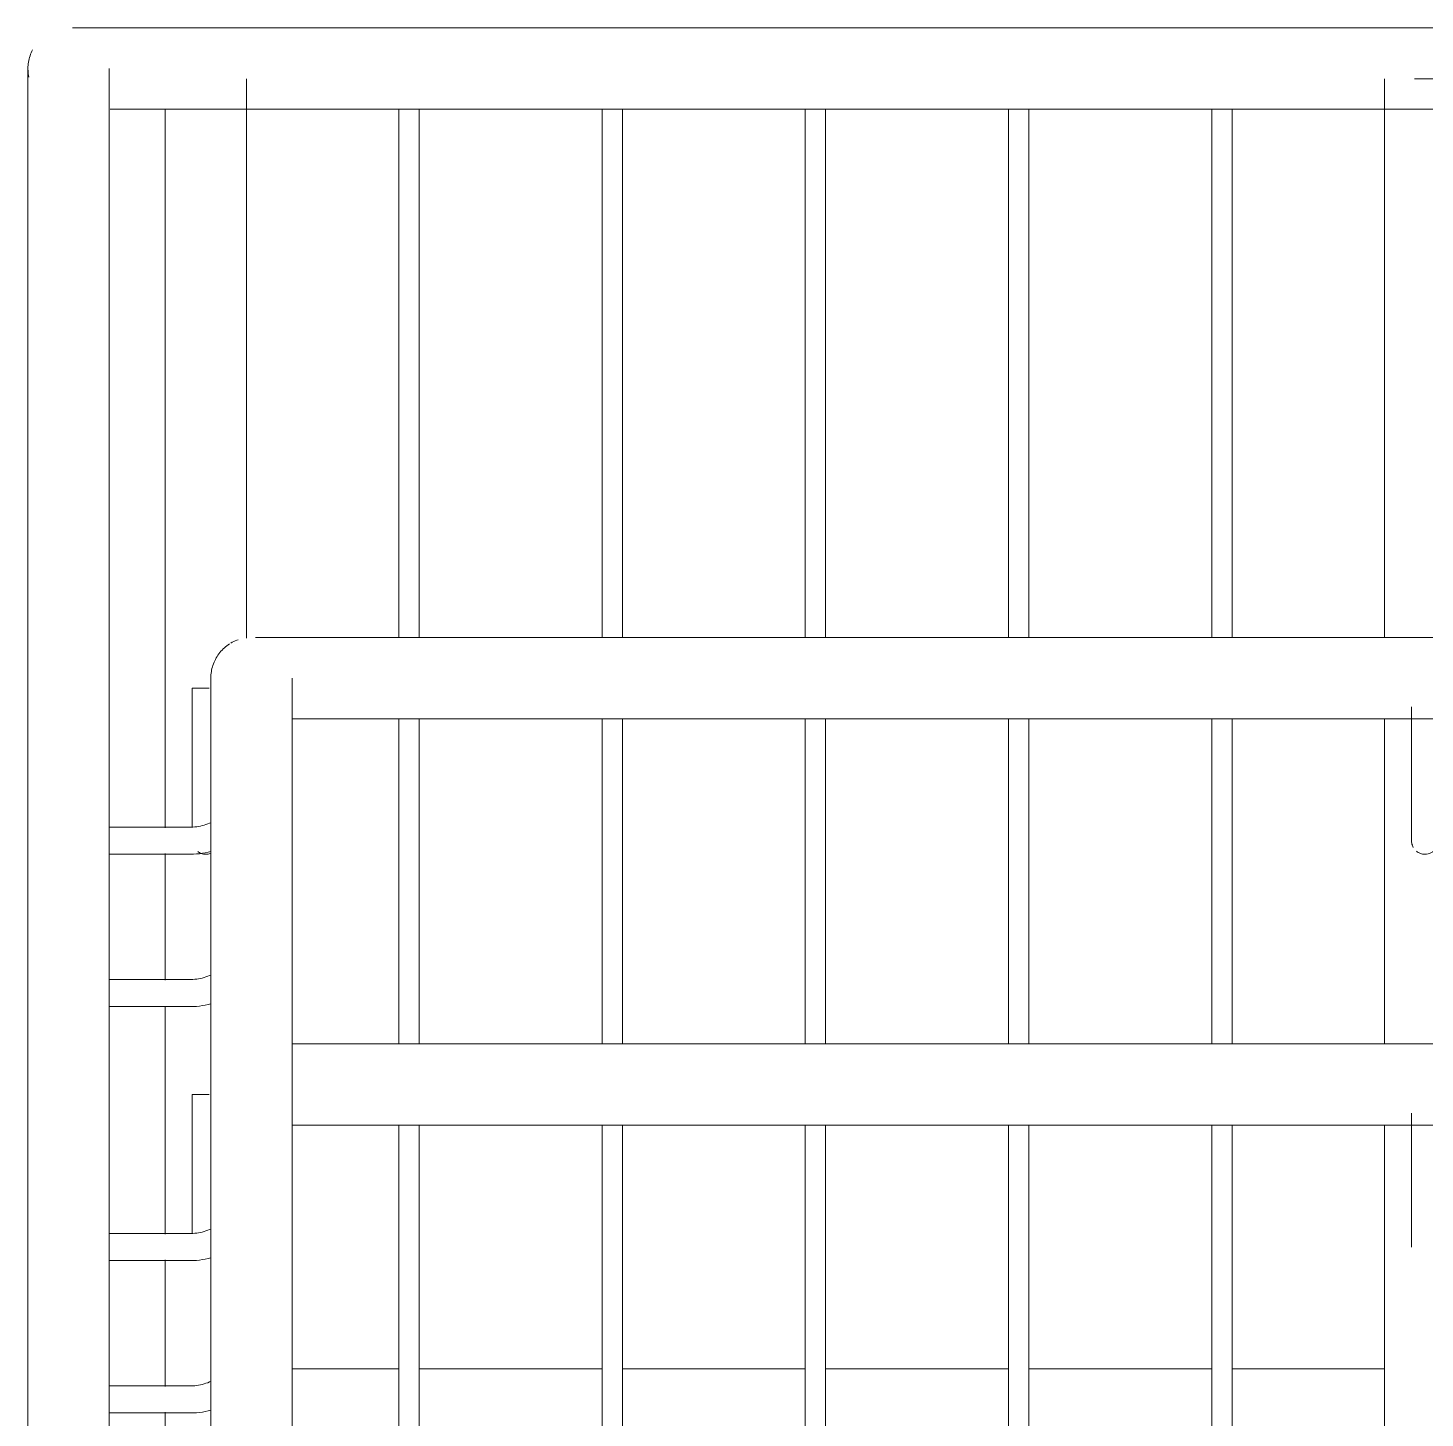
# Model space of a CAD drawing. Header units: millimetres. Extents: x -515342 to 330399, y -224905 to 507333.
# Drawn here: x 76074 to 76761, y 1934 to 2618 of the extents above; entities that cross this region are included whole.
import ezdxf

# ---------------------------------------------------------------- set-up
doc = ezdxf.new("R2010")
doc.units = ezdxf.units.MM
doc.layers.get('0').update_dxf_attribs({"lineweight": 0})
doc.layers.add('Ограждение', color=7, linetype='Continuous', lineweight=0)

# ---------------------------------------------------------------- blocks, each defined once
blk = doc.blocks.new('Тип верхнего поручня - Верхний поручень_Внутренний_-9726612-О_АР_Эскиз_Фасад 12-1 копия 1')
at = {"layer": 'Ограждение'}
for p, q in [((-106507.5, -110), (-106530, -110)), ((-106407.5, -110), (-106497.5, -110)), ((-106307.5, -110), (-106397.5, -110)), ((-106207.5, -110), (-106297.5, -110)), ((-106107.5, -110), (-106197.5, -110)), ((-106022.5, -110), (-106097.5, -110))]:
    blk.add_line(p, q, dxfattribs=at)
at = {"layer": 'Ограждение', "flags": 128}
blk.add_lwpolyline([(-106530, -110), (-106532, -110), (-106534, -110), (-106535.99, -110), (-106537.97, -110), (-106539.93, -110), (-106541.89, -110), (-106543.82, -110), (-106545.73, -110), (-106547.61, -110), (-106549.47, -110), (-106551.3, -110), (-106553.09, -110), (-106554.84, -110), (-106556.56, -110), (-106558.23, -110), (-106559.86, -110)], dxfattribs=at)
blk = doc.blocks.new('Ограждение - АР_Ограждение_Балясина_D40 доп поручень 700_900-V176-О_АР_Эскиз_Фасад 12-1 копия 1')
at = {"layer": 'Ограждение'}
for p, q in [((-106022.5, 525), (-106022.5, 250)), ((-106007.68, 525), (-106002.5, 525)), ((-106002.5, 525), (-105997.32, 525)), ((-105982.5, 250), (-105982.5, 525)), ((-106009.17, 215.86), (-106009.17, 180)), ((-105995.83, 180), (-105995.83, 215.86)), ((-106022.5, 210), (-106022.5, 50)), ((-105982.5, 50), (-105982.5, 210)), ((-106009.17, 15.86), (-106009.17, -20)), ((-105995.83, -20), (-105995.83, 15.86)), ((-106022.5, 10), (-106022.5, -650)), ((-105982.5, -650), (-105982.5, 10))]:
    blk.add_line(p, q, dxfattribs=at)
at = {"layer": 'Ограждение', "flags": 128}
for points in [[(-106009.17, 180), (-106009.17, 178.8), (-106009.17, 177.6), (-106009.17, 176.41), (-106009.17, 175.22), (-106009.17, 174.04), (-106009.17, 172.87), (-106009.17, 171.71), (-106009.17, 170.56), (-106009.17, 169.43), (-106009.17, 168.32), (-106009.17, 167.22), (-106009.17, 166.15), (-106009.17, 165.09), (-106009.17, 164.06), (-106009.17, 163.06), (-106009.17, 162.08), (-106009.17, 161.14), (-106009.17, 160.22), (-106009.17, 159.33), (-106009.17, 158.48), (-106009.17, 157.66), (-106009.17, 156.88), (-106009.17, 156.13), (-106009.17, 155.42), (-106009.17, 154.76), (-106009.17, 154.13), (-106009.17, 153.54), (-106009.17, 153), (-106009.17, 152.5), (-106009.17, 152.04), (-106009.17, 151.63), (-106009.17, 151.26), (-106009.17, 150.94), (-106009.17, 150.66), (-106009.17, 150.44), (-106009.17, 150.26), (-106009.17, 150.12), (-106009.17, 150.04), (-106009.17, 150)], [(-105995.83, 150), (-105995.83, 150.02), (-105995.83, 150.1), (-105995.83, 150.22), (-105995.83, 150.38), (-105995.83, 150.6), (-105995.83, 150.86), (-105995.83, 151.17), (-105995.83, 151.52), (-105995.83, 151.92), (-105995.83, 152.37), (-105995.83, 152.86), (-105995.83, 153.39), (-105995.83, 153.97), (-105995.83, 154.58), (-105995.83, 155.24), (-105995.83, 155.94), (-105995.83, 156.67), (-105995.83, 157.45), (-105995.83, 158.25), (-105995.83, 159.1), (-105995.83, 159.98), (-105995.83, 160.89), (-105995.83, 161.83), (-105995.83, 162.79), (-105995.83, 163.79), (-105995.83, 164.81), (-105995.83, 165.86), (-105995.83, 166.93), (-105995.83, 168.02), (-105995.83, 169.13), (-105995.83, 170.26), (-105995.83, 171.4), (-105995.83, 172.55), (-105995.83, 173.72), (-105995.83, 174.9), (-105995.83, 176.09), (-105995.83, 177.28), (-105995.83, 178.48), (-105995.83, 179.68), (-105995.83, 180)], [(-106009.17, -20), (-106009.17, -21.2), (-106009.17, -22.4), (-106009.17, -23.59), (-106009.17, -24.78), (-106009.17, -25.96), (-106009.17, -27.13), (-106009.17, -28.29), (-106009.17, -29.44), (-106009.17, -30.57), (-106009.17, -31.68), (-106009.17, -32.78), (-106009.17, -33.85), (-106009.17, -34.91), (-106009.17, -35.94), (-106009.17, -36.94), (-106009.17, -37.92), (-106009.17, -38.86), (-106009.17, -39.78), (-106009.17, -40.67), (-106009.17, -41.52), (-106009.17, -42.34), (-106009.17, -43.12), (-106009.17, -43.87), (-106009.17, -44.58), (-106009.17, -45.24), (-106009.17, -45.87), (-106009.17, -46.46), (-106009.17, -47), (-106009.17, -47.5), (-106009.17, -47.96), (-106009.17, -48.37), (-106009.17, -48.74), (-106009.17, -49.06), (-106009.17, -49.34), (-106009.17, -49.56), (-106009.17, -49.74), (-106009.17, -49.88), (-106009.17, -49.96), (-106009.17, -50)], [(-105995.83, -50), (-105995.83, -49.98), (-105995.83, -49.9), (-105995.83, -49.78), (-105995.83, -49.62), (-105995.83, -49.4), (-105995.83, -49.14), (-105995.83, -48.83), (-105995.83, -48.48), (-105995.83, -48.08), (-105995.83, -47.63), (-105995.83, -47.14), (-105995.83, -46.61), (-105995.83, -46.03), (-105995.83, -45.42), (-105995.83, -44.76), (-105995.83, -44.06), (-105995.83, -43.33), (-105995.83, -42.55), (-105995.83, -41.75), (-105995.83, -40.9), (-105995.83, -40.02), (-105995.83, -39.11), (-105995.83, -38.17), (-105995.83, -37.21), (-105995.83, -36.21), (-105995.83, -35.19), (-105995.83, -34.14), (-105995.83, -33.07), (-105995.83, -31.98), (-105995.83, -30.87), (-105995.83, -29.74), (-105995.83, -28.6), (-105995.83, -27.45), (-105995.83, -26.28), (-105995.83, -25.1), (-105995.83, -23.91), (-105995.83, -22.72), (-105995.83, -21.52), (-105995.83, -20.32), (-105995.83, -20)]]:
    blk.add_lwpolyline(points, dxfattribs=at)
at = {"layer": 'Ограждение'}
for points, knots in [([(-106008.27, 146.66), (-106008.46, 146.99), (-106008.79, 147.7), (-106009.06, 148.69), (-106009.16, 149.55), (-106009.17, 150.3), (-106009.12, 150.79), (-106009.09, 151.02)], [0.3333333, 0.3333333, 0.3333333, 0.3333333, 0.3888889, 0.4444444, 0.4791667, 0.5138889, 0.5486111, 0.5486111, 0.5486111, 0.5486111]), ([(-105998.21, 144.9), (-105998.28, 144.84), (-105998.73, 144.47), (-106000.08, 143.65), (-106001.49, 143.35), (-106002.5, 143.33)], [0.7777778, 0.7777778, 0.7777778, 0.7777778, 0.7916667, 0.8611111, 1, 1, 1, 1]), ([(-105995.94, 151.17), (-105995.89, 150.93), (-105995.84, 150.45), (-105995.83, 149.7), (-105995.9, 148.97), (-105996.1, 148.04), (-105996.41, 147.25), (-105996.69, 146.74), (-105996.73, 146.65)], [0.4444444, 0.4444444, 0.4444444, 0.4444444, 0.4791667, 0.5138889, 0.5486111, 0.5833333, 0.6527778, 0.6666667, 0.6666667, 0.6666667, 0.6666667])]:
    blk.add_open_spline(points, degree=3, knots=knots, dxfattribs=at)
blk.add_open_spline([(-106002.5, 143.33), (-106003.31, 143.34), (-106004.83, 143.61), (-106006.2, 144.4), (-106006.79, 144.9)], degree=3, dxfattribs=at)
blk = doc.blocks.new('Ограждение - АР_Ограждение_Балясина_10-V175-О_АР_Эскиз_Фасад 12-1 копия 1')
at = {"layer": 'Ограждение'}
for p, q in [((-105807.5, 510), (-105807.5, 250)), ((-105802.5, 510), (-105807.5, 510)), ((-105797.5, 510), (-105802.5, 510)), ((-105797.5, 250), (-105797.5, 510)), ((-105807.5, 210), (-105807.5, 50)), ((-105797.5, 50), (-105797.5, 210)), ((-105807.5, 10), (-105807.5, -610)), ((-105797.5, -610), (-105797.5, 10)), ((-105807.5, -610), (-105802.5, -610)), ((-105802.5, -610), (-105797.5, -610))]:
    blk.add_line(p, q, dxfattribs=at)
blk = doc.blocks.new('Ограждение - АР_Ограждение_Балясина_10-V177-О_АР_Эскиз_Фасад 12-1 копия 1')
at = {"layer": 'Ограждение'}
for p, q in [((-106207.5, 510), (-106207.5, 249.81)), ((-106202.5, 510), (-106207.5, 510)), ((-106197.5, 510), (-106202.5, 510)), ((-106197.5, 249.81), (-106197.5, 510)), ((-106207.5, 210), (-106207.5, 49.81)), ((-106197.5, 49.81), (-106197.5, 210)), ((-106207.5, 10), (-106207.5, -610)), ((-106197.5, -610), (-106197.5, 10)), ((-106207.5, -610), (-106202.5, -610)), ((-106202.5, -610), (-106197.5, -610))]:
    blk.add_line(p, q, dxfattribs=at)
blk = doc.blocks.new('Ограждение - АР_Ограждение_Балясина_10-V178-О_АР_Эскиз_Фасад 12-1 копия 1')
at = {"layer": 'Ограждение'}
for p, q in [((-106307.5, 510), (-106307.5, 249.87)), ((-106302.5, 510), (-106307.5, 510)), ((-106297.5, 510), (-106302.5, 510)), ((-106297.5, 249.87), (-106297.5, 510)), ((-106307.5, 210), (-106307.5, 49.87)), ((-106297.5, 49.87), (-106297.5, 210)), ((-106307.5, 10), (-106307.5, -610)), ((-106297.5, -610), (-106297.5, 10)), ((-106307.5, -610), (-106302.5, -610)), ((-106302.5, -610), (-106297.5, -610))]:
    blk.add_line(p, q, dxfattribs=at)
blk = doc.blocks.new('Ограждение - АР_Ограждение_Балясина_10-V179-О_АР_Эскиз_Фасад 12-1 копия 1')
at = {"layer": 'Ограждение'}
for p, q in [((-106407.5, 510), (-106407.5, 249.93)), ((-106402.5, 510), (-106407.5, 510)), ((-106397.5, 510), (-106402.5, 510)), ((-106397.5, 249.92), (-106397.5, 510)), ((-106407.5, 210), (-106407.5, 49.93)), ((-106397.5, 49.92), (-106397.5, 210)), ((-106407.5, 10), (-106407.5, -610)), ((-106397.5, -610), (-106397.5, 10)), ((-106407.5, -610), (-106402.5, -610)), ((-106402.5, -610), (-106397.5, -610))]:
    blk.add_line(p, q, dxfattribs=at)
blk = doc.blocks.new('Ограждение - АР_Ограждение_Балясина_10-V180-О_АР_Эскиз_Фасад 12-1 копия 1')
at = {"layer": 'Ограждение'}
for p, q in [((-106507.5, 510), (-106507.5, 249.99)), ((-106502.5, 510), (-106507.5, 510)), ((-106497.5, 510), (-106502.5, 510)), ((-106497.5, 249.98), (-106497.5, 510)), ((-106507.5, 210), (-106507.5, 49.99)), ((-106497.5, 49.98), (-106497.5, 210)), ((-106507.5, 10), (-106507.5, -610)), ((-106497.5, -610), (-106497.5, 10)), ((-106507.5, -610), (-106502.5, -610)), ((-106502.5, -610), (-106497.5, -610))]:
    blk.add_line(p, q, dxfattribs=at)
blk = doc.blocks.new('Ограждение - АР_Ограждение_Балясина_D40 доп поручень 700_900-V181-О_АР_Эскиз_Фасад 12-1 копия 1')
at = {"layer": 'Ограждение'}
for p, q in [((-106582.5, 249.67), (-106582.5, 525)), ((-106622.5, 510.02), (-106622.5, 156.38)), ((-106609.17, 225), (-106609.17, 180)), ((-106609.17, 225), (-106602.5, 225)), ((-106602.5, 225), (-106600.77, 225)), ((-106622.5, 143.62), (-106622.5, 81.38)), ((-106622.5, 68.62), (-106622.5, -43.7)), ((-106609.17, 25), (-106609.17, -20)), ((-106609.17, 25), (-106602.5, 25)), ((-106602.5, 25), (-106600.77, 25)), ((-106622.5, -56.3), (-106622.5, -118.7)), ((-106622.5, -131.3), (-106622.5, -218.62)), ((-106622.5, -231.38), (-106622.5, -418.7)), ((-106622.5, -431.3), (-106622.5, -518.62)), ((-106622.5, -531.38), (-106622.5, -593.62)), ((-106622.5, -606.38), (-106622.5, -650))]:
    blk.add_line(p, q, dxfattribs=at)
at = {"layer": 'Ограждение', "flags": 128}
for points in [[(-106609.17, 180), (-106609.17, 178.8), (-106609.17, 177.6), (-106609.17, 176.41), (-106609.17, 175.22), (-106609.17, 174.04), (-106609.17, 172.87), (-106609.17, 171.71), (-106609.17, 170.56), (-106609.17, 169.43), (-106609.17, 168.32), (-106609.17, 167.22), (-106609.17, 166.15), (-106609.17, 165.09), (-106609.17, 164.06), (-106609.17, 163.06), (-106609.17, 162.08), (-106609.17, 161.14), (-106609.17, 160.22), (-106609.17, 159.33), (-106609.17, 158.48), (-106609.17, 157.66), (-106609.17, 156.88)], [(-106609.17, -20), (-106609.17, -21.2), (-106609.17, -22.4), (-106609.17, -23.59), (-106609.17, -24.78), (-106609.17, -25.96), (-106609.17, -27.13), (-106609.17, -28.29), (-106609.17, -29.44), (-106609.17, -30.57), (-106609.17, -31.68), (-106609.17, -32.78), (-106609.17, -33.85), (-106609.17, -34.91), (-106609.17, -35.94), (-106609.17, -36.94), (-106609.17, -37.92), (-106609.17, -38.86), (-106609.17, -39.78), (-106609.17, -40.67), (-106609.17, -41.52), (-106609.17, -42.34), (-106609.17, -43.12)]]:
    blk.add_lwpolyline(points, dxfattribs=at)
at = {"layer": 'Ограждение'}
blk.add_open_spline([(-106602.5, 143.33), (-106603.31, 143.34), (-106604.69, 143.58), (-106605.94, 144.26), (-106606.45, 144.63)], degree=3, knots=[0, 0, 0, 0, 0.1111111, 0.2017139, 0.2017139, 0.2017139, 0.2017139], dxfattribs=at)
blk.add_open_spline([(-106600.21, 143.74), (-106600.93, 143.48), (-106601.69, 143.34), (-106602.5, 143.33)], degree=3, dxfattribs=at)
blk = doc.blocks.new('Ограждение - АР_Ограждение_Балясина_D40 доп поручень 700_900-V182-О_АР_Эскиз_Фасад 12-1 копия 1')
at = {"layer": 'Ограждение', "flags": 128}
for points in [[(-106610, 143.33), (-106608.53, 143.36), (-106607.07, 143.45), (-106605.61, 143.6), (-106604.16, 143.8), (-106602.72, 144.06), (-106601.28, 144.38), (-106600, 144.73)], [(-106610, -56.67), (-106608.53, -56.64), (-106607.07, -56.55), (-106605.61, -56.4), (-106604.16, -56.2), (-106602.72, -55.94), (-106601.28, -55.62), (-106600, -55.27)]]:
    blk.add_lwpolyline(points, dxfattribs=at)
blk = doc.blocks.new('Ограждение - АР_Ограждение_Балясина_D40 доп поручень 700_900-V183-О_АР_Эскиз_Фасад 12-1 копия 1')
at = {"layer": 'Ограждение'}
for p, q in [((-106690, 525), (-106690, 521.55)), ((-106650, 521.55), (-106650, 525)), ((-106610, 156.67), (-106650, 156.67)), ((-106650, 143.33), (-106610, 143.33)), ((-106610, -43.33), (-106650, -43.33)), ((-106650, -56.67), (-106610, -56.67))]:
    blk.add_line(p, q, dxfattribs=at)
at = {"layer": 'Ограждение', "flags": 128}
for points in [[(-106599.83, 159), (-106600.68, 158.61), (-106601.54, 158.25), (-106602.42, 157.93), (-106603.31, 157.65), (-106604.21, 157.4), (-106605.12, 157.18), (-106606.03, 157.01), (-106606.96, 156.87), (-106607.88, 156.76), (-106608.82, 156.7), (-106609.75, 156.67), (-106610, 156.67)], [(-106610, 143.33), (-106608.53, 143.36), (-106607.07, 143.45), (-106605.61, 143.6), (-106604.16, 143.8), (-106602.72, 144.06), (-106601.28, 144.38), (-106600, 144.73)], [(-106599.83, -41), (-106600.68, -41.39), (-106601.54, -41.75), (-106602.42, -42.07), (-106603.31, -42.35), (-106604.21, -42.6), (-106605.12, -42.82), (-106606.03, -42.99), (-106606.96, -43.13), (-106607.88, -43.24), (-106608.82, -43.3), (-106609.75, -43.33), (-106610, -43.33)], [(-106610, -56.67), (-106608.53, -56.64), (-106607.07, -56.55), (-106605.61, -56.4), (-106604.16, -56.2), (-106602.72, -55.94), (-106601.28, -55.62), (-106600, -55.27)]]:
    blk.add_lwpolyline(points, dxfattribs=at)
blk = doc.blocks.new('Ограждение - АР_Ограждение_Балясина_D40 доп поручень 700_900-V184-О_АР_Эскиз_Фасад 12-1 копия 1')
at = {"layer": 'Ограждение'}
for p, q in [((-106690, 450), (-106690, 442.64)), ((-106650, 442.64), (-106650, 450)), ((-106610, 81.67), (-106650, 81.67)), ((-106650, 68.33), (-106610, 68.33)), ((-106610, -118.33), (-106650, -118.33)), ((-106650, -131.67), (-106610, -131.67))]:
    blk.add_line(p, q, dxfattribs=at)
at = {"layer": 'Ограждение', "flags": 128}
for points in [[(-106599.83, 84), (-106600.68, 83.61), (-106601.54, 83.25), (-106602.42, 82.93), (-106603.31, 82.65), (-106604.21, 82.4), (-106605.12, 82.18), (-106606.03, 82.01), (-106606.96, 81.87), (-106607.88, 81.76), (-106608.82, 81.7), (-106609.75, 81.67), (-106610, 81.67)], [(-106610, 68.33), (-106608.53, 68.36), (-106607.07, 68.45), (-106605.61, 68.6), (-106604.16, 68.8), (-106602.72, 69.06), (-106601.28, 69.38), (-106600, 69.73)], [(-106599.83, -116), (-106600.68, -116.39), (-106601.54, -116.75), (-106602.42, -117.07), (-106603.31, -117.35), (-106604.21, -117.6), (-106605.12, -117.82), (-106606.03, -117.99), (-106606.96, -118.13), (-106607.88, -118.24), (-106608.82, -118.3), (-106609.75, -118.33), (-106610, -118.33)], [(-106610, -131.67), (-106608.53, -131.64), (-106607.07, -131.55), (-106605.61, -131.4), (-106604.16, -131.2), (-106602.72, -130.94), (-106601.28, -130.62), (-106600, -130.27)]]:
    blk.add_lwpolyline(points, dxfattribs=at)
blk = doc.blocks.new('Ограждение - АР_Ограждение_Балясина_D40 доп поручень 700_900-V185-О_АР_Эскиз_Фасад 12-1 копия 1')
at = {"layer": 'Ограждение'}
for p, q in [((-106690, 150), (-106690, 143.73)), ((-106650, 143.73), (-106650, 150)), ((-106610, -218.33), (-106650, -218.33)), ((-106650, -231.67), (-106610, -231.67)), ((-106610, -418.33), (-106650.19, -418.33)), ((-106650.18, -431.67), (-106610, -431.67))]:
    blk.add_line(p, q, dxfattribs=at)
at = {"layer": 'Ограждение', "flags": 128}
for points in [[(-106599.83, -216), (-106600.68, -216.39), (-106601.54, -216.75), (-106602.42, -217.07), (-106603.31, -217.35), (-106604.21, -217.6), (-106605.12, -217.82), (-106606.03, -217.99), (-106606.96, -218.13), (-106607.88, -218.24), (-106608.82, -218.3), (-106609.75, -218.33), (-106610, -218.33)], [(-106610, -231.67), (-106608.53, -231.64), (-106607.07, -231.55), (-106605.61, -231.4), (-106604.16, -231.2), (-106602.72, -230.94), (-106601.28, -230.62), (-106600, -230.27)], [(-106599.83, -416), (-106600.68, -416.39), (-106601.54, -416.75), (-106602.42, -417.07), (-106603.31, -417.35), (-106604.21, -417.6), (-106605.12, -417.82), (-106606.03, -417.99), (-106606.96, -418.13), (-106607.88, -418.24), (-106608.82, -418.3), (-106609.75, -418.33), (-106610, -418.33)], [(-106610, -431.67), (-106608.53, -431.64), (-106607.07, -431.55), (-106605.61, -431.4), (-106604.16, -431.2), (-106602.72, -430.94), (-106601.28, -430.62), (-106600, -430.27)]]:
    blk.add_lwpolyline(points, dxfattribs=at)
blk = doc.blocks.new('Ограждение - Ограждение-9728431-О_АР_Эскиз_Фасад 12-1 копия 1')
for name, p in [('Ограждение - АР_Ограждение_Балясина_D40 доп поручень 700_900-V183-О_АР_Эскиз_Фасад 12-1 копия 1', (0, 0)), ('Ограждение - АР_Ограждение_Балясина_D40 доп поручень 700_900-V181-О_АР_Эскиз_Фасад 12-1 копия 1', (0, 0)), ('Ограждение - АР_Ограждение_Балясина_D40 доп поручень 700_900-V176-О_АР_Эскиз_Фасад 12-1 копия 1', (0, 0)), ('Ограждение - АР_Ограждение_Балясина_10-V180-О_АР_Эскиз_Фасад 12-1 копия 1', (0, 0)), ('Ограждение - АР_Ограждение_Балясина_10-V179-О_АР_Эскиз_Фасад 12-1 копия 1', (0, 0)), ('Ограждение - АР_Ограждение_Балясина_10-V178-О_АР_Эскиз_Фасад 12-1 копия 1', (0, 0)), ('Ограждение - АР_Ограждение_Балясина_10-V177-О_АР_Эскиз_Фасад 12-1 копия 1', (0, 0)), ('Ограждение - АР_Ограждение_Балясина_10-V175-О_АР_Эскиз_Фасад 12-1 копия 1', (-300, 0)), ('Ограждение - АР_Ограждение_Балясина_D40 доп поручень 700_900-V184-О_АР_Эскиз_Фасад 12-1 копия 1', (0, 0)), ('Ограждение - АР_Ограждение_Балясина_D40 доп поручень 700_900-V185-О_АР_Эскиз_Фасад 12-1 копия 1', (0, 0)), ('Ограждение - АР_Ограждение_Балясина_D40 доп поручень 700_900-V182-О_АР_Эскиз_Фасад 12-1 копия 1', (0, 0)), ('Ограждение - АР_Ограждение_Балясина_D40 доп поручень 700_900-V182-О_АР_Эскиз_Фасад 12-1 копия 1', (0, 0))]:
    blk.add_blockref(name, p)
blk = doc.blocks.new('Тип верхнего поручня - Верхний поручень_Внутренний_-9728835-О_АР_Эскиз_Фасад 12-1 копия 1')
at = {"layer": 'Ограждение'}
for p, q in [((-105358.61, 550), (-106570, 550)), ((-106690, 521.55), (-106690, -207.33)), ((-106650, -207.33), (-106650, 521.55)), ((-106570, 510), (-105358.61, 510))]:
    blk.add_line(p, q, dxfattribs=at)
at = {"layer": 'Ограждение', "flags": 128}
for points in [[(-106668.01, 550), (-106667.13, 550), (-106666.11, 550), (-106664.92, 550), (-106663.59, 550), (-106662.11, 550), (-106660.48, 550), (-106658.7, 550), (-106656.78, 550), (-106654.73, 550), (-106652.53, 550), (-106650.21, 550), (-106647.76, 550), (-106645.18, 550), (-106642.48, 550), (-106639.67, 550), (-106636.75, 550), (-106633.72, 550), (-106630.58, 550), (-106627.35, 550), (-106624.03, 550), (-106620.62, 550), (-106617.13, 550), (-106613.57, 550), (-106609.93, 550), (-106606.24, 550), (-106602.48, 550), (-106598.67, 550), (-106594.82, 550), (-106590.92, 550), (-106587, 550), (-106583.04, 550), (-106579.07, 550), (-106575.08, 550), (-106571.08, 550), (-106570, 550)], [(-106690, 530), (-106689.98, 530.8), (-106689.94, 531.6), (-106689.86, 532.39), (-106689.74, 533.19), (-106689.6, 533.97), (-106689.43, 534.75), (-106689.22, 535.53), (-106688.98, 536.29), (-106688.72, 537.05), (-106688.42, 537.79), (-106688.1, 538.52), (-106687.74, 539.24)], [(-106690, 530), (-106690, 529.94), (-106690, 529.74), (-106690, 529.42), (-106690, 528.98), (-106690, 528.41), (-106690, 527.71), (-106690, 526.88), (-106690, 525.94), (-106690, 524.87), (-106690, 523.68), (-106690, 522.38), (-106690, 521.55)], [(-106689.56, 525.82), (-106689.71, 526.6), (-106689.83, 527.39), (-106689.92, 528.19), (-106689.97, 528.98), (-106690, 529.78), (-106690, 530)], [(-106650, 521.55), (-106650, 522.93), (-106650, 524.18), (-106650, 525.32), (-106650, 526.34), (-106650, 527.24), (-106650, 528.01), (-106650, 528.65), (-106650, 529.18), (-106650, 529.57), (-106650, 529.84), (-106650, 529.98), (-106650, 530)], [(-106570, 510), (-106574, 510), (-106577.99, 510), (-106581.97, 510), (-106585.93, 510), (-106589.87, 510), (-106593.77, 510), (-106597.64, 510), (-106601.46, 510), (-106605.23, 510), (-106608.94, 510), (-106612.59, 510), (-106616.18, 510), (-106619.69, 510), (-106623.12, 510), (-106626.46, 510), (-106629.72, 510), (-106632.88, 510), (-106635.94, 510), (-106638.89, 510), (-106641.74, 510), (-106644.46, 510), (-106647.07, 510), (-106649.56, 510)]]:
    blk.add_lwpolyline(points, dxfattribs=at)
blk = doc.blocks.new('Тип перил - Перила_Внутренний_-9728852-О_АР_Эскиз_Фасад 12-1 копия 1')
at = {"layer": 'Ограждение'}
for p, q in [((-105346.8, 250), (-106530, 250)), ((-106600, 226.83), (-106600, -512.61)), ((-106560, -512.61), (-106560, 226.83)), ((-106530, 210), (-105346.8, 210))]:
    blk.add_line(p, q, dxfattribs=at)
at = {"layer": 'Ограждение', "flags": 128}
for points in [[(-106590.12, 247.25), (-106589.43, 247.64), (-106588.71, 248), (-106587.99, 248.34), (-106587.25, 248.64), (-106586.5, 248.92)], [(-106578.05, 250), (-106577.46, 250), (-106576.79, 250), (-106576.05, 250), (-106575.24, 250), (-106574.35, 250), (-106573.39, 250), (-106572.36, 250), (-106571.27, 250), (-106570.1, 250), (-106568.88, 250), (-106567.59, 250), (-106566.24, 250), (-106564.84, 250), (-106563.37, 250), (-106561.86, 250), (-106560.29, 250), (-106558.68, 250), (-106557.02, 250), (-106555.31, 250), (-106553.57, 250), (-106551.78, 250), (-106549.97, 250), (-106548.12, 250), (-106546.24, 250), (-106544.34, 250), (-106542.41, 250), (-106540.46, 250), (-106538.5, 250), (-106536.52, 250), (-106534.53, 250), (-106532.54, 250), (-106530.54, 250), (-106530, 250)], [(-106600, 230), (-106599.98, 230.8), (-106599.94, 231.6), (-106599.86, 232.39), (-106599.74, 233.19), (-106599.6, 233.97), (-106599.43, 234.75), (-106599.22, 235.53), (-106598.98, 236.29), (-106598.72, 237.05), (-106598.42, 237.79), (-106598.1, 238.52), (-106597.74, 239.24), (-106597.36, 239.94), (-106596.95, 240.62), (-106596.51, 241.29), (-106596.04, 241.94), (-106595.55, 242.58), (-106595.04, 243.19), (-106594.5, 243.78), (-106593.93, 244.35), (-106593.35, 244.89), (-106592.74, 245.41), (-106592.12, 245.91), (-106591.47, 246.38), (-106590.81, 246.83)], [(-106600, 230), (-106600, 229.98), (-106600, 229.9), (-106600, 229.78), (-106600, 229.62), (-106600, 229.4), (-106600, 229.14), (-106600, 228.83), (-106600, 228.48), (-106600, 228.08), (-106600, 227.63), (-106600, 227.14), (-106600, 226.83)], [(-106599.97, 228.98), (-106600, 229.78), (-106600, 230)], [(-106560, 226.83), (-106560, 227.35), (-106560, 227.82), (-106560, 228.25), (-106560, 228.63), (-106560, 228.96), (-106560, 229.25), (-106560, 229.5), (-106560, 229.69), (-106560, 229.84), (-106560, 229.94), (-106560, 229.99), (-106560, 230)], [(-106530, 210), (-106532, 210), (-106534, 210), (-106535.99, 210), (-106537.97, 210), (-106539.93, 210), (-106541.89, 210), (-106543.82, 210), (-106545.73, 210), (-106547.61, 210), (-106549.47, 210), (-106551.3, 210), (-106553.09, 210), (-106554.84, 210), (-106556.56, 210), (-106558.23, 210), (-106559.86, 210)]]:
    blk.add_lwpolyline(points, dxfattribs=at)
blk = doc.blocks.new('Тип перил - Перила_Внутренний_-9728893-О_АР_Эскиз_Фасад 12-1 копия 1')
at = {"layer": 'Ограждение'}
for p, q in [((-105346.8, 50), (-106530, 50)), ((-106530, 10), (-105346.8, 10))]:
    blk.add_line(p, q, dxfattribs=at)
at = {"layer": 'Ограждение', "flags": 128}
for points in [[(-106560.16, 50), (-106558.68, 50), (-106557.02, 50), (-106555.31, 50), (-106553.57, 50), (-106551.78, 50), (-106549.97, 50), (-106548.12, 50), (-106546.24, 50), (-106544.34, 50), (-106542.41, 50), (-106540.46, 50), (-106538.5, 50), (-106536.52, 50), (-106534.53, 50), (-106532.54, 50), (-106530.54, 50), (-106530, 50)], [(-106530, 10), (-106532, 10), (-106534, 10), (-106535.99, 10), (-106537.97, 10), (-106539.93, 10), (-106541.89, 10), (-106543.82, 10), (-106545.73, 10), (-106547.61, 10), (-106549.47, 10), (-106551.3, 10), (-106553.09, 10), (-106554.84, 10), (-106556.56, 10), (-106558.23, 10), (-106559.86, 10)]]:
    blk.add_lwpolyline(points, dxfattribs=at)
blk = doc.blocks.new('СД_Люблино_Фасады_rvt-1-О_АР_Эскиз_Фасад 12-1 копия 1')
at = {"layer": 'Ограждение', "lineweight": 9}
for name in ['Тип верхнего поручня - Верхний поручень_Внутренний_-9728835-О_АР_Эскиз_Фасад 12-1 копия 1', 'Ограждение - Ограждение-9728431-О_АР_Эскиз_Фасад 12-1 копия 1', 'Тип перил - Перила_Внутренний_-9728852-О_АР_Эскиз_Фасад 12-1 копия 1', 'Тип перил - Перила_Внутренний_-9728893-О_АР_Эскиз_Фасад 12-1 копия 1', 'Тип верхнего поручня - Верхний поручень_Внутренний_-9726612-О_АР_Эскиз_Фасад 12-1 копия 1']:
    blk.add_blockref(name, (0, 0), dxfattribs=at)

msp = doc.modelspace()

# ---------------------------------------------------------------- block references
msp.add_blockref('СД_Люблино_Фасады_rvt-1-О_АР_Эскиз_Фасад 12-1 копия 1', (182763.6864, 2067.7355))

doc.saveas('drawing.dxf')
